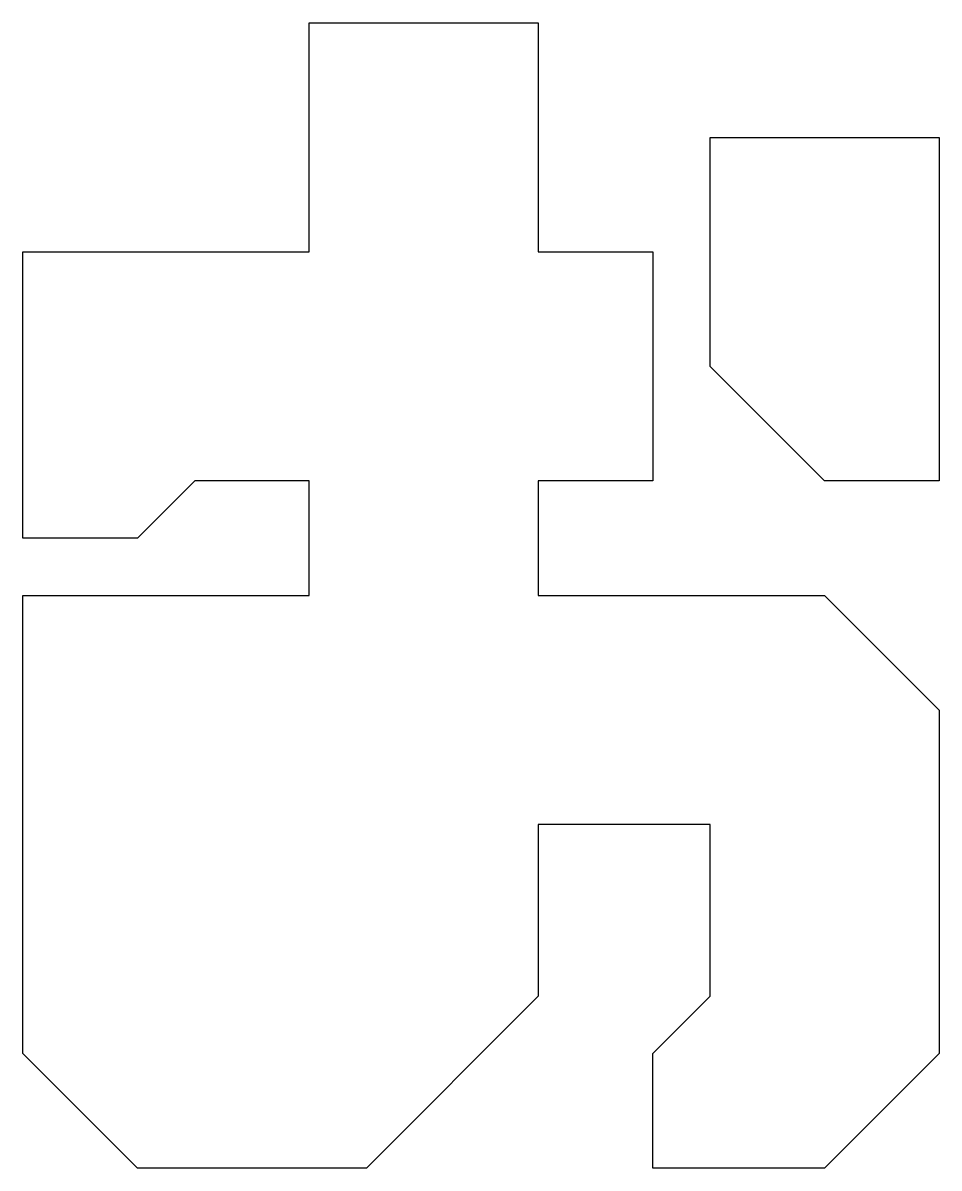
# Model space of a CAD drawing. Header units: millimetres. Extents: x 0 to 8, y 0 to 10.
import ezdxf

# ---------------------------------------------------------------- set-up
doc = ezdxf.new("R2010")
doc.units = ezdxf.units.MM

msp = doc.modelspace()

# ---------------------------------------------------------------- linework, layer by layer
at = {"layer": 'GLYPH'}
for points in [[(5.5, 6), (4.5, 6), (4.5, 5), (7, 5), (8, 4), (8, 1), (7, 0), (5.5, 0), (5.5, 1), (6, 1.5), (6, 3), (4.5, 3), (4.5, 1.5), (3, 0), (1, 0), (0, 1), (0, 5), (2.5, 5), (2.5, 6), (1.5, 6), (1, 5.5), (0, 5.5), (0, 8), (2.5, 8), (2.5, 10), (4.5, 10), (4.5, 8), (5.5, 8)], [(6, 7), (6, 9), (8, 9), (8, 6), (7, 6)]]:
    msp.add_lwpolyline(points, close=True, dxfattribs=at)

doc.saveas('drawing.dxf')
